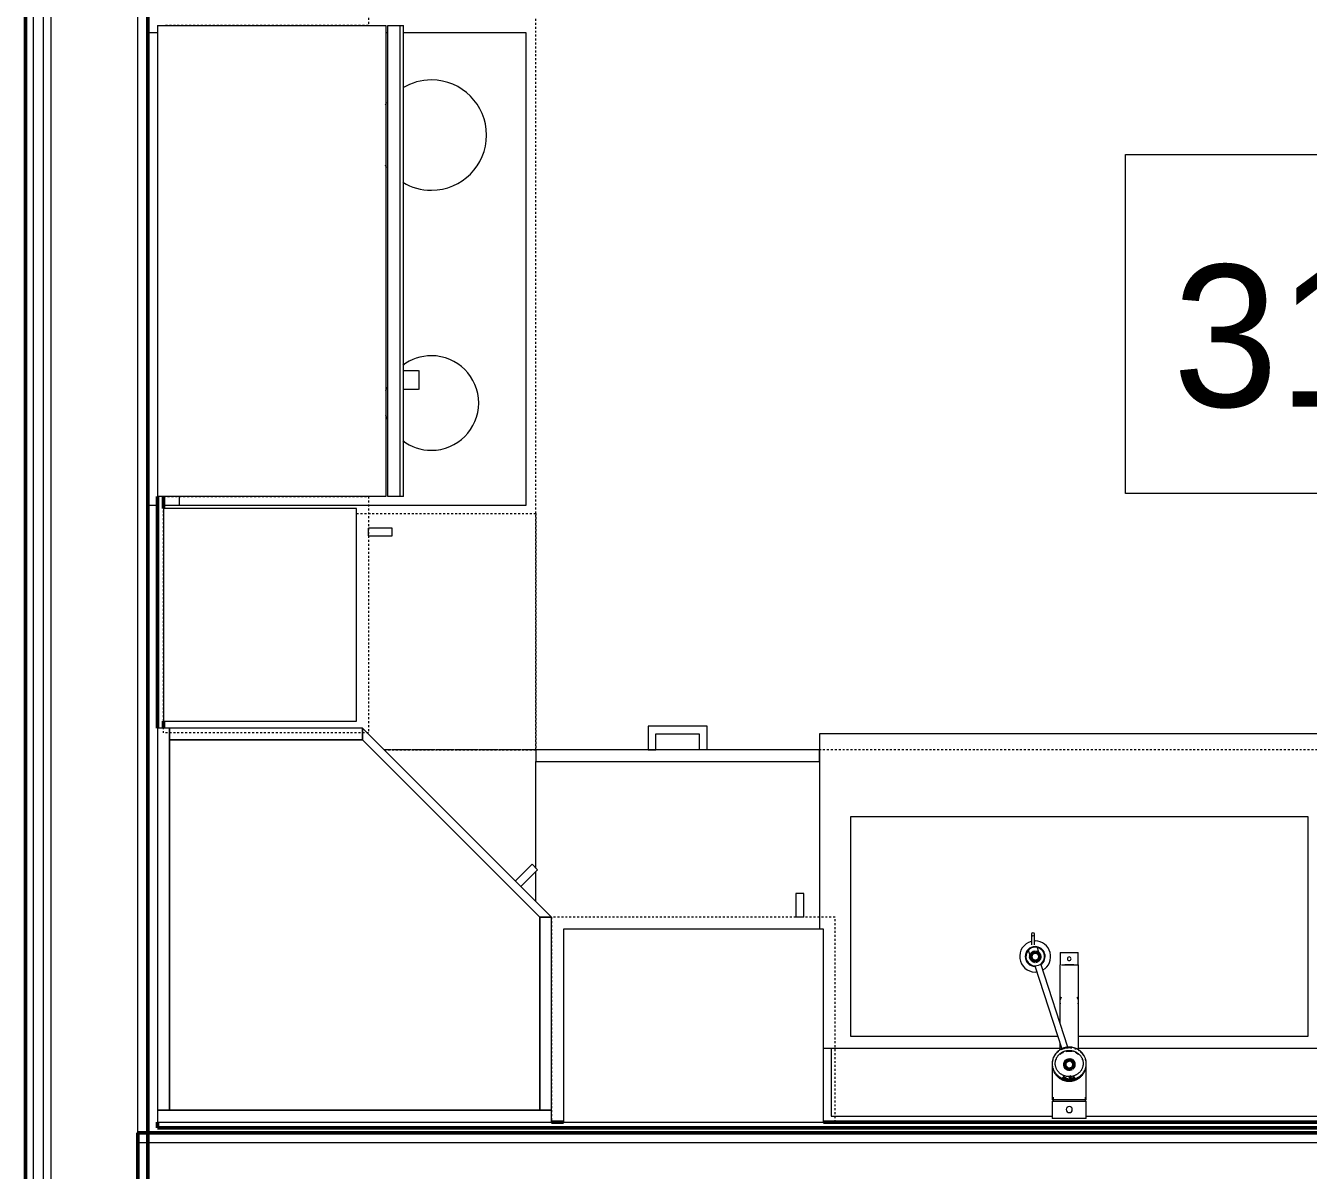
# Model space of a CAD drawing. Header units: inches. Extents: x -4217 to -1814, y 9706 to 12425.
# Drawn here: x -3410.3 to -3328.9, y 10649.2 to 10721.8 of the extents above; entities that cross this region are included whole.
import ezdxf

# ---------------------------------------------------------------- set-up
doc = ezdxf.new("R2010")
doc.units = ezdxf.units.IN
doc.header["$MEASUREMENT"] = 0
doc.linetypes.add('Dash', pattern=[0.25, 0.125, -0.125])
for name, color, linetype, lineweight in [('A-AREA-IDEN', 2, 'Continuous', 9), ('A-GENM-2', 250, 'Continuous', 9), ('A-GENM-3', 10, 'Continuous', 50), ('A-WALL', 113, 'Continuous', 13), ('A-WALL-3', 10, 'Continuous', 50), ('A-WALL-4', 50, 'Continuous', 13), ('I-WALL-3', 2, 'Continuous', 50), ('P-SANR-FIXT-2', 250, 'Continuous', 9), ('Q-CASE', 31, 'Continuous', 9), ('Q-CASE-3', 250, 'Continuous', 9), ('Q-CASE-4', 250, 'Dash', 9), ('Q-CASE-HDLN-1', 250, 'Dash', 9), ('Q-SPCQ-1', 250, 'Continuous', 9)]:
    doc.layers.add(name, color=color, linetype=linetype, lineweight=lineweight)
doc.styles.add('Century Gothic', font='ufonts.com_century-gothic.ttf', dxfattribs={"height": 9})

msp = doc.modelspace()

# ---------------------------------------------------------------- linework, layer by layer
at = {"layer": 'A-AREA-IDEN', "flags": 128}
msp.add_lwpolyline([(-3340.50391, 10713.61901), (-3264.9984, 10713.61901), (-3264.9984, 10692.12294), (-3340.50391, 10692.12294)], close=True, dxfattribs=at)
at = {"layer": 'A-GENM-2'}
for p, q in [((-3346.47169, 10664.14623), (-3346.47169, 10663.48109)), ((-3346.27484, 10663.48109), (-3346.27484, 10664.14623)), ((-3346.53364, 10662.71686), (-3346.66593, 10663.13601)), ((-3346.48173, 10662.73324), (-3346.53364, 10662.71686)), ((-3346.11688, 10663.31311), (-3345.9835, 10662.89048)), ((-3344.6446, 10662.98912), (-3344.6446, 10662.20172)), ((-3344.6446, 10662.98912), (-3343.50287, 10662.98912)), ((-3343.50287, 10662.20172), (-3343.50287, 10662.98912)), ((-3346.24897, 10662.14562), (-3344.53578, 10656.87297)), ((-3344.15481, 10656.97451), (-3345.87521, 10662.26937)), ((-3344.66429, 10662.20172), (-3344.66429, 10658.53428)), ((-3344.66429, 10662.20172), (-3344.64417, 10662.20172)), ((-3344.57055, 10662.20172), (-3344.49132, 10662.20172)), ((-3344.47869, 10662.20172), (-3344.36901, 10662.20172)), ((-3344.35971, 10662.20172), (-3344.22658, 10662.20172)), ((-3344.22682, 10662.20172), (-3344.35917, 10662.20172)), ((-3344.2216, 10662.20172), (-3343.92587, 10662.20172)), ((-3343.92599, 10662.20172), (-3344.22149, 10662.20172)), ((-3343.92089, 10662.20172), (-3343.78776, 10662.20172)), ((-3343.7883, 10662.20172), (-3343.92065, 10662.20172)), ((-3343.77846, 10662.20172), (-3343.66878, 10662.20172)), ((-3343.65615, 10662.20172), (-3343.57692, 10662.20172)), ((-3343.5623, 10662.20172), (-3343.48319, 10662.20172)), ((-3343.48319, 10656.80237), (-3343.48319, 10662.20172)), ((-3344.66429, 10660.79444), (-3344.66429, 10659.8773)), ((-3343.48319, 10659.8773), (-3343.48319, 10660.79444)), ((-3344.66429, 10657.26848), (-3344.66429, 10656.80237)), ((-3343.45492, 10656.74694), (-3343.49086, 10656.76973)), ((-3345.15641, 10655.9025), (-3345.15641, 10653.63872)), ((-3342.99106, 10653.63872), (-3342.99106, 10655.9025)), ((-3344.07374, 10655.0703), (-3344.10937, 10655.07097)), ((-3345.09736, 10653.80106), (-3345.09736, 10653.56057)), ((-3343.05011, 10653.56057), (-3343.05011, 10653.80106)), ((-3342.99106, 10653.63872), (-3345.15641, 10653.63872)), ((-3345.15641, 10653.56057), (-3345.15641, 10652.45762)), ((-3345.15641, 10653.56057), (-3342.99106, 10653.56057)), ((-3342.99106, 10652.45762), (-3342.99106, 10653.56057)), ((-3342.99106, 10652.45762), (-3345.15641, 10652.45762))]:
    msp.add_line(p, q, dxfattribs=at)
at = {"layer": 'A-GENM-2', "flags": 128}
for points in [[(-3344.07374, 10656.97294), (-3344.11682, 10656.97212), (-3344.15983, 10656.96968), (-3344.20271, 10656.96561), (-3344.24539, 10656.95993), (-3344.2878, 10656.95263), (-3344.32988, 10656.94373), (-3344.37156, 10656.93325), (-3344.41278, 10656.92119), (-3344.45346, 10656.90759), (-3344.49356, 10656.89244), (-3344.53299, 10656.87579), (-3344.57171, 10656.85765), (-3344.60965, 10656.83806), (-3344.64675, 10656.81703), (-3344.68295, 10656.79461), (-3344.71819, 10656.77082), (-3344.75241, 10656.74571), (-3344.78557, 10656.7193), (-3344.8176, 10656.69165), (-3344.84845, 10656.66278), (-3344.87808, 10656.63276), (-3344.90644, 10656.60162), (-3344.93347, 10656.56941), (-3344.95913, 10656.53619), (-3344.98338, 10656.502), (-3345.00618, 10656.4669), (-3345.02749, 10656.43095), (-3345.04727, 10656.39419), (-3345.0655, 10656.3567), (-3345.08213, 10656.31854), (-3345.09714, 10656.27975), (-3345.1105, 10656.24041), (-3345.1222, 10656.20058), (-3345.1322, 10656.16033), (-3345.14049, 10656.11972), (-3345.14707, 10656.07882), (-3345.15191, 10656.0377), (-3345.155, 10655.99642), (-3345.15635, 10655.95506), (-3345.15641, 10655.94389)], [(-3344.07374, 10656.98518), (-3344.11703, 10656.98431), (-3344.16026, 10656.98172), (-3344.20335, 10656.97739), (-3344.24623, 10656.97135), (-3344.28883, 10656.9636), (-3344.33109, 10656.95415), (-3344.37294, 10656.94302), (-3344.41431, 10656.93022), (-3344.45514, 10656.91578), (-3344.49535, 10656.89971), (-3344.53489, 10656.88206), (-3344.57369, 10656.86283), (-3344.6117, 10656.84207), (-3344.64884, 10656.81981), (-3344.68506, 10656.79608), (-3344.72031, 10656.77091)], [(-3344.07374, 10656.98518), (-3344.11703, 10656.98431), (-3344.16026, 10656.98172), (-3344.20335, 10656.97739), (-3344.24623, 10656.97135), (-3344.28883, 10656.9636), (-3344.33109, 10656.95415), (-3344.37294, 10656.94302), (-3344.41431, 10656.93022), (-3344.45514, 10656.91578), (-3344.49535, 10656.89971), (-3344.53489, 10656.88206), (-3344.57369, 10656.86283), (-3344.6117, 10656.84207), (-3344.64884, 10656.81981), (-3344.68506, 10656.79608)], [(-3344.07374, 10656.98518), (-3344.11703, 10656.98431), (-3344.16026, 10656.98172), (-3344.20335, 10656.97739), (-3344.24623, 10656.97135), (-3344.28883, 10656.9636), (-3344.33109, 10656.95415), (-3344.37294, 10656.94302), (-3344.41431, 10656.93022), (-3344.45514, 10656.91578), (-3344.49535, 10656.89971), (-3344.53489, 10656.88206), (-3344.57369, 10656.86283), (-3344.6117, 10656.84207), (-3344.64884, 10656.81981), (-3344.68506, 10656.79608)], [(-3344.07374, 10656.98518), (-3344.11703, 10656.98431), (-3344.16026, 10656.98172), (-3344.20335, 10656.97739), (-3344.24623, 10656.97135), (-3344.28883, 10656.9636), (-3344.33109, 10656.95415), (-3344.37294, 10656.94302), (-3344.41431, 10656.93022), (-3344.45514, 10656.91578), (-3344.49535, 10656.89971), (-3344.53489, 10656.88206), (-3344.57369, 10656.86283), (-3344.6117, 10656.84207), (-3344.64884, 10656.81981), (-3344.68506, 10656.79608)], [(-3344.07374, 10656.98518), (-3344.11703, 10656.98431), (-3344.16026, 10656.98172), (-3344.20335, 10656.97739), (-3344.24623, 10656.97135), (-3344.28883, 10656.9636), (-3344.33109, 10656.95415), (-3344.37294, 10656.94302), (-3344.41431, 10656.93022), (-3344.45514, 10656.91578), (-3344.49535, 10656.89971), (-3344.53489, 10656.88206), (-3344.57369, 10656.86283), (-3344.6117, 10656.84207), (-3344.64884, 10656.81981), (-3344.68506, 10656.79608)], [(-3344.07374, 10656.98518), (-3344.11703, 10656.98431), (-3344.16026, 10656.98172), (-3344.20335, 10656.97739), (-3344.24623, 10656.97135), (-3344.28883, 10656.9636), (-3344.33109, 10656.95415), (-3344.37294, 10656.94302), (-3344.41431, 10656.93022), (-3344.45514, 10656.91578), (-3344.49535, 10656.89971), (-3344.53489, 10656.88206), (-3344.57369, 10656.86283), (-3344.6117, 10656.84207), (-3344.64884, 10656.81981), (-3344.68506, 10656.79608)], [(-3343.08926, 10656.35306), (-3343.10807, 10656.39206), (-3343.12842, 10656.43029), (-3343.15028, 10656.46767), (-3343.17362, 10656.50415), (-3343.1984, 10656.53966), (-3343.22458, 10656.57415), (-3343.25211, 10656.60757), (-3343.28097, 10656.63987), (-3343.31109, 10656.67098), (-3343.34243, 10656.70086), (-3343.37494, 10656.72947), (-3343.40857, 10656.75675), (-3343.44326, 10656.78267), (-3343.47896, 10656.80718), (-3343.51562, 10656.83024), (-3343.55316, 10656.85181), (-3343.59154, 10656.87187), (-3343.63069, 10656.89038), (-3343.67055, 10656.90731), (-3343.71105, 10656.92263), (-3343.75214, 10656.93631), (-3343.79374, 10656.94835), (-3343.83578, 10656.95871), (-3343.87821, 10656.96738), (-3343.92095, 10656.97435), (-3343.96393, 10656.9796), (-3344.00709, 10656.98313), (-3344.05036, 10656.98493), (-3344.07374, 10656.98518)], [(-3343.44326, 10656.78267), (-3343.47896, 10656.80718), (-3343.51562, 10656.83024), (-3343.55316, 10656.85181), (-3343.59154, 10656.87187), (-3343.63069, 10656.89038), (-3343.67055, 10656.90731), (-3343.71105, 10656.92263), (-3343.75214, 10656.93631), (-3343.79374, 10656.94835), (-3343.83578, 10656.95871), (-3343.87821, 10656.96738), (-3343.92095, 10656.97435), (-3343.96393, 10656.9796), (-3344.00709, 10656.98313), (-3344.05036, 10656.98493), (-3344.07374, 10656.98518)], [(-3343.44326, 10656.78267), (-3343.47896, 10656.80718), (-3343.51562, 10656.83024), (-3343.55316, 10656.85181), (-3343.59154, 10656.87187), (-3343.63069, 10656.89038), (-3343.67055, 10656.90731), (-3343.71105, 10656.92263), (-3343.75214, 10656.93631), (-3343.79374, 10656.94835), (-3343.83578, 10656.95871), (-3343.87821, 10656.96738), (-3343.92095, 10656.97435), (-3343.96393, 10656.9796), (-3344.00709, 10656.98313), (-3344.05036, 10656.98493), (-3344.07374, 10656.98518)], [(-3343.44326, 10656.78267), (-3343.47896, 10656.80718), (-3343.51562, 10656.83024), (-3343.55316, 10656.85181), (-3343.59154, 10656.87187), (-3343.63069, 10656.89038), (-3343.67055, 10656.90731), (-3343.71105, 10656.92263), (-3343.75214, 10656.93631), (-3343.79374, 10656.94835), (-3343.83578, 10656.95871), (-3343.87821, 10656.96738), (-3343.92095, 10656.97435), (-3343.96393, 10656.9796), (-3344.00709, 10656.98313), (-3344.05036, 10656.98493), (-3344.07374, 10656.98518)], [(-3343.44326, 10656.78267), (-3343.47896, 10656.80718), (-3343.51562, 10656.83024), (-3343.55316, 10656.85181), (-3343.59154, 10656.87187), (-3343.63069, 10656.89038), (-3343.67055, 10656.90731), (-3343.71105, 10656.92263), (-3343.75214, 10656.93631), (-3343.79374, 10656.94835), (-3343.83578, 10656.95871), (-3343.87821, 10656.96738), (-3343.92095, 10656.97435), (-3343.96393, 10656.9796), (-3344.00709, 10656.98313), (-3344.05036, 10656.98493), (-3344.07374, 10656.98518)], [(-3343.44326, 10656.78267), (-3343.47896, 10656.80718), (-3343.51562, 10656.83024), (-3343.55316, 10656.85181), (-3343.59154, 10656.87187), (-3343.63069, 10656.89038), (-3343.67055, 10656.90731), (-3343.71105, 10656.92263), (-3343.75214, 10656.93631), (-3343.79374, 10656.94835), (-3343.83578, 10656.95871), (-3343.87821, 10656.96738), (-3343.92095, 10656.97435), (-3343.96393, 10656.9796), (-3344.00709, 10656.98313), (-3344.05036, 10656.98493), (-3344.07374, 10656.98518)], [(-3342.99106, 10655.94389), (-3342.99193, 10655.98526), (-3342.99456, 10656.02657), (-3342.99893, 10656.06774), (-3343.00503, 10656.10871), (-3343.01287, 10656.14941), (-3343.02241, 10656.18976), (-3343.03365, 10656.22971), (-3343.04656, 10656.26918), (-3343.06113, 10656.30813), (-3343.07733, 10656.34647), (-3343.09513, 10656.38415), (-3343.11449, 10656.4211), (-3343.13539, 10656.45728), (-3343.15779, 10656.49261), (-3343.18166, 10656.52705), (-3343.20694, 10656.56054), (-3343.23361, 10656.59303), (-3343.26161, 10656.62446), (-3343.2909, 10656.65479), (-3343.32143, 10656.68397), (-3343.35315, 10656.71196), (-3343.38601, 10656.7387), (-3343.41995, 10656.76417), (-3343.45492, 10656.78832), (-3343.49086, 10656.81112), (-3343.52772, 10656.83252), (-3343.56544, 10656.85251), (-3343.60396, 10656.87104), (-3343.6432, 10656.8881), (-3343.68313, 10656.90365), (-3343.72366, 10656.91767), (-3343.76474, 10656.93015), (-3343.8063, 10656.94106), (-3343.84828, 10656.95038), (-3343.8906, 10656.95811), (-3343.93322, 10656.96424), (-3343.97605, 10656.96874), (-3344.01904, 10656.97163), (-3344.06211, 10656.97288), (-3344.07374, 10656.97294)], [(-3345.1105, 10656.19903), (-3345.1222, 10656.1592), (-3345.1322, 10656.11895), (-3345.14049, 10656.07834), (-3345.14707, 10656.03744), (-3345.15191, 10655.99632), (-3345.155, 10655.95504), (-3345.15635, 10655.91367), (-3345.15641, 10655.9025)], [(-3345.11096, 10656.21292), (-3345.12254, 10656.1712), (-3345.13245, 10656.12904), (-3345.14066, 10656.08652), (-3345.14717, 10656.04371), (-3345.15195, 10656.00067), (-3345.15502, 10655.95748), (-3345.15635, 10655.91419), (-3345.15595, 10655.87089), (-3345.15382, 10655.82764), (-3345.14996, 10655.78451), (-3345.14439, 10655.74156), (-3345.13709, 10655.69888), (-3345.1281, 10655.65652), (-3345.11742, 10655.61455)], [(-3345.11096, 10656.21292), (-3345.12254, 10656.1712), (-3345.13245, 10656.12904), (-3345.14066, 10656.08652), (-3345.14717, 10656.04371), (-3345.15195, 10656.00067), (-3345.15502, 10655.95748), (-3345.15635, 10655.91419), (-3345.15595, 10655.87089), (-3345.15382, 10655.82764), (-3345.14996, 10655.78451), (-3345.14439, 10655.74156), (-3345.13709, 10655.69888), (-3345.1281, 10655.65652), (-3345.11742, 10655.61455)], [(-3345.11096, 10656.21292), (-3345.12254, 10656.1712), (-3345.13245, 10656.12904), (-3345.14066, 10656.08652), (-3345.14717, 10656.04371), (-3345.15195, 10656.00067), (-3345.15502, 10655.95748), (-3345.15635, 10655.91419), (-3345.15595, 10655.87089), (-3345.15382, 10655.82764), (-3345.14996, 10655.78451), (-3345.14439, 10655.74156), (-3345.13709, 10655.69888), (-3345.1281, 10655.65652), (-3345.11742, 10655.61455)], [(-3345.11096, 10656.21292), (-3345.12254, 10656.1712), (-3345.13245, 10656.12904), (-3345.14066, 10656.08652), (-3345.14717, 10656.04371), (-3345.15195, 10656.00067), (-3345.15502, 10655.95748), (-3345.15635, 10655.91419), (-3345.15595, 10655.87089), (-3345.15382, 10655.82764), (-3345.14996, 10655.78451), (-3345.14439, 10655.74156), (-3345.13709, 10655.69888), (-3345.1281, 10655.65652), (-3345.11742, 10655.61455)], [(-3345.11096, 10656.21292), (-3345.12254, 10656.1712), (-3345.13245, 10656.12904), (-3345.14066, 10656.08652), (-3345.14717, 10656.04371), (-3345.15195, 10656.00067), (-3345.15502, 10655.95748), (-3345.15635, 10655.91419), (-3345.15595, 10655.87089), (-3345.15382, 10655.82764), (-3345.14996, 10655.78451), (-3345.14439, 10655.74156), (-3345.13709, 10655.69888), (-3345.1281, 10655.65652), (-3345.11742, 10655.61455)], [(-3345.11096, 10656.21292), (-3345.12254, 10656.1712), (-3345.13245, 10656.12904), (-3345.14066, 10656.08652), (-3345.14717, 10656.04371), (-3345.15195, 10656.00067), (-3345.15502, 10655.95748), (-3345.15635, 10655.91419), (-3345.15595, 10655.87089), (-3345.15382, 10655.82764), (-3345.14996, 10655.78451), (-3345.14439, 10655.74156), (-3345.13709, 10655.69888), (-3345.1281, 10655.65652), (-3345.11742, 10655.61455)], [(-3344.75452, 10656.74436), (-3344.78764, 10656.71647), (-3344.81962, 10656.68727), (-3344.8504, 10656.65681), (-3344.87994, 10656.62515), (-3344.9082, 10656.59233), (-3344.93512, 10656.55841), (-3344.96066, 10656.52344), (-3344.98478, 10656.48748), (-3345.00744, 10656.45058), (-3345.02861, 10656.4128), (-3345.04825, 10656.37421)], [(-3344.75452, 10656.74436), (-3344.78764, 10656.71647), (-3344.81962, 10656.68727), (-3344.8504, 10656.65681), (-3344.87994, 10656.62515), (-3344.9082, 10656.59233), (-3344.93512, 10656.55841), (-3344.96066, 10656.52344), (-3344.98478, 10656.48748), (-3345.00744, 10656.45058), (-3345.02861, 10656.4128), (-3345.04825, 10656.37421)], [(-3344.75452, 10656.74436), (-3344.78764, 10656.71647), (-3344.81962, 10656.68727), (-3344.8504, 10656.65681), (-3344.87994, 10656.62515), (-3344.9082, 10656.59233), (-3344.93512, 10656.55841), (-3344.96066, 10656.52344), (-3344.98478, 10656.48748), (-3345.00744, 10656.45058), (-3345.02861, 10656.4128), (-3345.04825, 10656.37421)], [(-3344.75452, 10656.74436), (-3344.78764, 10656.71647), (-3344.81962, 10656.68727), (-3344.8504, 10656.65681), (-3344.87994, 10656.62515), (-3344.9082, 10656.59233), (-3344.93512, 10656.55841), (-3344.96066, 10656.52344), (-3344.98478, 10656.48748), (-3345.00744, 10656.45058), (-3345.02861, 10656.4128), (-3345.04825, 10656.37421)], [(-3344.75452, 10656.74436), (-3344.78764, 10656.71647), (-3344.81962, 10656.68727), (-3344.8504, 10656.65681), (-3344.87994, 10656.62515), (-3344.9082, 10656.59233), (-3344.93512, 10656.55841), (-3344.96066, 10656.52344), (-3344.98478, 10656.48748), (-3345.00744, 10656.45058), (-3345.02861, 10656.4128), (-3345.04825, 10656.37421)], [(-3344.75452, 10656.74436), (-3344.78764, 10656.71647), (-3344.81962, 10656.68727), (-3344.8504, 10656.65681), (-3344.87994, 10656.62515), (-3344.9082, 10656.59233), (-3344.93512, 10656.55841), (-3344.96066, 10656.52344), (-3344.98478, 10656.48748), (-3345.00744, 10656.45058), (-3345.02861, 10656.4128), (-3345.04825, 10656.37421)], [(-3344.95956, 10655.94389), (-3344.95886, 10655.97694), (-3344.95677, 10656.00994), (-3344.95328, 10656.04284), (-3344.94839, 10656.07559), (-3344.94213, 10656.10814), (-3344.93449, 10656.14044), (-3344.92549, 10656.17243), (-3344.91514, 10656.20407), (-3344.90345, 10656.23532), (-3344.89044, 10656.26611), (-3344.87613, 10656.29641), (-3344.86054, 10656.32616), (-3344.8437, 10656.35531), (-3344.82562, 10656.38383), (-3344.80633, 10656.41166), (-3344.78587, 10656.43876), (-3344.76426, 10656.46509), (-3344.74154, 10656.49059), (-3344.71774, 10656.51524), (-3344.6929, 10656.53898), (-3344.66705, 10656.56179), (-3344.64024, 10656.58361), (-3344.61251, 10656.60442), (-3344.5839, 10656.62418), (-3344.55445, 10656.64285), (-3344.52422, 10656.6604), (-3344.49325, 10656.67681), (-3344.4616, 10656.69205), (-3344.42931, 10656.70608), (-3344.39643, 10656.71889), (-3344.36302, 10656.73044), (-3344.32914, 10656.74074), (-3344.29483, 10656.74974), (-3344.26016, 10656.75744), (-3344.22519, 10656.76383), (-3344.18996, 10656.76889), (-3344.15454, 10656.77262), (-3344.11899, 10656.775), (-3344.08336, 10656.77604), (-3344.07374, 10656.77609)], [(-3344.91514, 10656.16269), (-3344.90345, 10656.19394), (-3344.89044, 10656.22473)], [(-3344.75241, 10656.70432), (-3344.78557, 10656.67792), (-3344.8176, 10656.65026), (-3344.84845, 10656.6214)], [(-3344.66705, 10656.5204), (-3344.64024, 10656.54223), (-3344.61251, 10656.56304), (-3344.5839, 10656.58279), (-3344.55445, 10656.60147), (-3344.52422, 10656.61902), (-3344.49325, 10656.63543), (-3344.4616, 10656.65066), (-3344.42931, 10656.6647)], [(-3344.32988, 10656.90235), (-3344.37156, 10656.89187), (-3344.41278, 10656.87981), (-3344.45346, 10656.8662), (-3344.49356, 10656.85106), (-3344.53299, 10656.83441), (-3344.57171, 10656.81627)], [(-3344.07374, 10656.93156), (-3344.11682, 10656.93074), (-3344.15983, 10656.9283), (-3344.20271, 10656.92423), (-3344.24539, 10656.91854), (-3344.2878, 10656.91125)], [(-3344.26016, 10656.71606), (-3344.22519, 10656.72245), (-3344.18996, 10656.72751), (-3344.15454, 10656.73124), (-3344.11899, 10656.73362), (-3344.08336, 10656.73466), (-3344.07374, 10656.73471)], [(-3343.90568, 10656.9189), (-3343.93322, 10656.92285), (-3343.97605, 10656.92736), (-3344.01904, 10656.93024), (-3344.06211, 10656.9315), (-3344.07374, 10656.93156)], [(-3344.07374, 10656.77609), (-3344.0381, 10656.77541), (-3344.00252, 10656.77339), (-3343.96706, 10656.77003), (-3343.93177, 10656.76533), (-3343.89672, 10656.7593), (-3343.86197, 10656.75195), (-3343.82756, 10656.74329), (-3343.79355, 10656.73335), (-3343.76001, 10656.72213), (-3343.72699, 10656.70966), (-3343.69453, 10656.69595), (-3343.6627, 10656.68104), (-3343.63154, 10656.66495), (-3343.60111, 10656.6477), (-3343.57144, 10656.62932), (-3343.5426, 10656.60986), (-3343.51463, 10656.58933), (-3343.48757, 10656.56777), (-3343.46145, 10656.54523), (-3343.43634, 10656.52174), (-3343.41225, 10656.49733), (-3343.38923, 10656.47205), (-3343.36732, 10656.44594), (-3343.34655, 10656.41905), (-3343.32694, 10656.39141), (-3343.30854, 10656.36308), (-3343.29135, 10656.33409), (-3343.27542, 10656.30449), (-3343.26077, 10656.27434), (-3343.24741, 10656.24368), (-3343.23536, 10656.21255), (-3343.22464, 10656.18101), (-3343.21528, 10656.1491), (-3343.20727, 10656.11688), (-3343.20063, 10656.0844), (-3343.19538, 10656.0517), (-3343.19151, 10656.01883), (-3343.18904, 10655.98585), (-3343.18796, 10655.95281), (-3343.18791, 10655.94389)], [(-3344.07374, 10656.73471), (-3344.0381, 10656.73403), (-3344.00252, 10656.73201), (-3343.96706, 10656.72865), (-3343.93177, 10656.72395), (-3343.89672, 10656.71792)], [(-3343.6432, 10656.84672), (-3343.68313, 10656.86227), (-3343.72366, 10656.87629)], [(-3343.69453, 10656.65457), (-3343.6627, 10656.63966), (-3343.63154, 10656.62356), (-3343.60111, 10656.60632), (-3343.57144, 10656.58794), (-3343.5426, 10656.56847), (-3343.51463, 10656.54795), (-3343.48757, 10656.52639)], [(-3343.08926, 10656.35306), (-3343.10807, 10656.39206), (-3343.12842, 10656.43029), (-3343.15028, 10656.46767), (-3343.17362, 10656.50415), (-3343.1984, 10656.53966), (-3343.22458, 10656.57415), (-3343.25211, 10656.60757), (-3343.28097, 10656.63987), (-3343.31109, 10656.67098), (-3343.34243, 10656.70086), (-3343.37494, 10656.72947), (-3343.40857, 10656.75675)], [(-3343.08926, 10656.35306), (-3343.10807, 10656.39206), (-3343.12842, 10656.43029), (-3343.15028, 10656.46767), (-3343.17362, 10656.50415), (-3343.1984, 10656.53966), (-3343.22458, 10656.57415), (-3343.25211, 10656.60757), (-3343.28097, 10656.63987), (-3343.31109, 10656.67098), (-3343.34243, 10656.70086), (-3343.37494, 10656.72947), (-3343.40857, 10656.75675)], [(-3343.08926, 10656.35306), (-3343.10807, 10656.39206), (-3343.12842, 10656.43029), (-3343.15028, 10656.46767), (-3343.17362, 10656.50415), (-3343.1984, 10656.53966), (-3343.22458, 10656.57415), (-3343.25211, 10656.60757), (-3343.28097, 10656.63987), (-3343.31109, 10656.67098), (-3343.34243, 10656.70086), (-3343.37494, 10656.72947), (-3343.40857, 10656.75675)], [(-3343.08926, 10656.35306), (-3343.10807, 10656.39206), (-3343.12842, 10656.43029), (-3343.15028, 10656.46767), (-3343.17362, 10656.50415), (-3343.1984, 10656.53966), (-3343.22458, 10656.57415), (-3343.25211, 10656.60757), (-3343.28097, 10656.63987), (-3343.31109, 10656.67098), (-3343.34243, 10656.70086), (-3343.37494, 10656.72947), (-3343.40857, 10656.75675)], [(-3343.08926, 10656.35306), (-3343.10807, 10656.39206), (-3343.12842, 10656.43029), (-3343.15028, 10656.46767), (-3343.17362, 10656.50415), (-3343.1984, 10656.53966), (-3343.22458, 10656.57415), (-3343.25211, 10656.60757), (-3343.28097, 10656.63987), (-3343.31109, 10656.67098), (-3343.34243, 10656.70086), (-3343.37494, 10656.72947), (-3343.40857, 10656.75675)], [(-3343.13539, 10656.4159), (-3343.15779, 10656.45123), (-3343.18166, 10656.48567), (-3343.20694, 10656.51916), (-3343.23361, 10656.55165), (-3343.26161, 10656.58308), (-3343.2909, 10656.61341), (-3343.32143, 10656.64259), (-3343.35315, 10656.67058)], [(-3343.26077, 10656.23296), (-3343.24741, 10656.20229), (-3343.23536, 10656.17117)], [(-3342.99106, 10655.9025), (-3342.99193, 10655.94388), (-3342.99456, 10655.98519), (-3342.99893, 10656.02636), (-3343.00503, 10656.06733), (-3343.01287, 10656.10802), (-3343.02241, 10656.14838), (-3343.03365, 10656.18833), (-3343.04656, 10656.2278)], [(-3343.02493, 10655.63381), (-3343.01503, 10655.67597), (-3343.00681, 10655.71848), (-3343.00031, 10655.7613), (-3342.99552, 10655.80433), (-3342.99246, 10655.84753), (-3342.99112, 10655.89081), (-3342.99152, 10655.93412), (-3342.99365, 10655.97737), (-3342.99751, 10656.0205), (-3343.00309, 10656.06344), (-3343.01038, 10656.10613), (-3343.01937, 10656.14849), (-3343.03005, 10656.19046), (-3343.0424, 10656.23196)], [(-3343.02493, 10655.63381), (-3343.01503, 10655.67597), (-3343.00681, 10655.71848), (-3343.00031, 10655.7613), (-3342.99552, 10655.80433), (-3342.99246, 10655.84753), (-3342.99112, 10655.89081), (-3342.99152, 10655.93412), (-3342.99365, 10655.97737), (-3342.99751, 10656.0205), (-3343.00309, 10656.06344), (-3343.01038, 10656.10613), (-3343.01937, 10656.14849), (-3343.03005, 10656.19046), (-3343.0424, 10656.23196)], [(-3343.02493, 10655.63381), (-3343.01503, 10655.67597), (-3343.00681, 10655.71848), (-3343.00031, 10655.7613), (-3342.99552, 10655.80433), (-3342.99246, 10655.84753), (-3342.99112, 10655.89081), (-3342.99152, 10655.93412), (-3342.99365, 10655.97737), (-3342.99751, 10656.0205), (-3343.00309, 10656.06344), (-3343.01038, 10656.10613), (-3343.01937, 10656.14849), (-3343.03005, 10656.19046), (-3343.0424, 10656.23196)], [(-3343.02493, 10655.63381), (-3343.01503, 10655.67597), (-3343.00681, 10655.71848), (-3343.00031, 10655.7613), (-3342.99552, 10655.80433), (-3342.99246, 10655.84753), (-3342.99112, 10655.89081), (-3342.99152, 10655.93412), (-3342.99365, 10655.97737), (-3342.99751, 10656.0205), (-3343.00309, 10656.06344), (-3343.01038, 10656.10613), (-3343.01937, 10656.14849), (-3343.03005, 10656.19046), (-3343.0424, 10656.23196)], [(-3343.02493, 10655.63381), (-3343.01503, 10655.67597), (-3343.00681, 10655.71848), (-3343.00031, 10655.7613), (-3342.99552, 10655.80433), (-3342.99246, 10655.84753), (-3342.99112, 10655.89081), (-3342.99152, 10655.93412), (-3342.99365, 10655.97737), (-3342.99751, 10656.0205), (-3343.00309, 10656.06344), (-3343.01038, 10656.10613), (-3343.01937, 10656.14849), (-3343.03005, 10656.19046), (-3343.0424, 10656.23196)], [(-3343.02493, 10655.63381), (-3343.01503, 10655.67597), (-3343.00681, 10655.71848), (-3343.00031, 10655.7613), (-3342.99552, 10655.80433), (-3342.99246, 10655.84753), (-3342.99112, 10655.89081), (-3342.99152, 10655.93412), (-3342.99365, 10655.97737), (-3342.99751, 10656.0205), (-3343.00309, 10656.06344), (-3343.01038, 10656.10613), (-3343.01937, 10656.14849), (-3343.03005, 10656.19046), (-3343.0424, 10656.23196)], [(-3345.15641, 10655.94389), (-3345.15554, 10655.90251), (-3345.15291, 10655.8612), (-3345.14855, 10655.82003), (-3345.14244, 10655.77906), (-3345.13461, 10655.73837), (-3345.12506, 10655.69801), (-3345.11382, 10655.65806), (-3345.10091, 10655.61859), (-3345.08634, 10655.57965), (-3345.07014, 10655.5413), (-3345.05235, 10655.50362), (-3345.03298, 10655.46667), (-3345.01208, 10655.43049), (-3344.98968, 10655.39516), (-3344.96582, 10655.36072), (-3344.94053, 10655.32723), (-3344.91386, 10655.29474), (-3344.88586, 10655.26331), (-3344.85657, 10655.23298), (-3344.82604, 10655.2038), (-3344.79432, 10655.17581), (-3344.76147, 10655.14907), (-3344.72753, 10655.1236), (-3344.69255, 10655.09945), (-3344.65661, 10655.07665), (-3344.61975, 10655.05525), (-3344.58203, 10655.03526), (-3344.54352, 10655.01673), (-3344.50427, 10654.99967), (-3344.46435, 10654.98412), (-3344.42381, 10654.9701), (-3344.38274, 10654.95762), (-3344.34118, 10654.94671), (-3344.2992, 10654.93739), (-3344.25687, 10654.92966), (-3344.21426, 10654.92353), (-3344.17142, 10654.91903), (-3344.12844, 10654.91615), (-3344.08537, 10654.91489), (-3344.07374, 10654.91483)], [(-3345.15641, 10655.9025), (-3345.15554, 10655.86113), (-3345.15291, 10655.81982), (-3345.14855, 10655.77864), (-3345.14244, 10655.73768), (-3345.13461, 10655.69698), (-3345.12506, 10655.65663), (-3345.11382, 10655.61668), (-3345.10091, 10655.5772), (-3345.08634, 10655.53826), (-3345.07014, 10655.49992), (-3345.05235, 10655.46224), (-3345.03298, 10655.42528), (-3345.01208, 10655.38911), (-3344.98968, 10655.35377), (-3344.96582, 10655.31933), (-3344.94053, 10655.28584), (-3344.91386, 10655.25336), (-3344.88586, 10655.22192), (-3344.85657, 10655.1916), (-3344.82604, 10655.16242), (-3344.79432, 10655.13443), (-3344.76147, 10655.10768), (-3344.72753, 10655.08222), (-3344.69255, 10655.05807), (-3344.65661, 10655.03527), (-3344.61975, 10655.01387), (-3344.58203, 10654.99388), (-3344.54352, 10654.97535), (-3344.50427, 10654.95829), (-3344.46435, 10654.94274), (-3344.42381, 10654.92872), (-3344.38274, 10654.91624), (-3344.34118, 10654.90533), (-3344.2992, 10654.896), (-3344.25687, 10654.88827), (-3344.21426, 10654.88215), (-3344.17142, 10654.87765), (-3344.12844, 10654.87476), (-3344.08537, 10654.87351), (-3344.07374, 10654.87345)], [(-3345.10507, 10655.57304), (-3345.09107, 10655.53207), (-3345.07544, 10655.49168), (-3345.05821, 10655.45195), (-3345.03941, 10655.41294), (-3345.01906, 10655.37472), (-3344.9972, 10655.33734), (-3344.97386, 10655.30086), (-3344.94908, 10655.26535), (-3344.9229, 10655.23085), (-3344.89536, 10655.19743), (-3344.86651, 10655.16514), (-3344.83639, 10655.13403), (-3344.80505, 10655.10414), (-3344.77253, 10655.07554), (-3344.73891, 10655.04825), (-3344.70421, 10655.02234), (-3344.66851, 10654.99783), (-3344.63186, 10654.97477), (-3344.59431, 10654.95319), (-3344.55593, 10654.93313), (-3344.51678, 10654.91463), (-3344.47692, 10654.8977), (-3344.43642, 10654.88238), (-3344.39534, 10654.86869), (-3344.35374, 10654.85666), (-3344.31169, 10654.8463), (-3344.26926, 10654.83763), (-3344.22652, 10654.83066), (-3344.18354, 10654.82541), (-3344.14038, 10654.82188), (-3344.09711, 10654.82008), (-3344.07374, 10654.81983)], [(-3345.07544, 10655.49168), (-3345.05821, 10655.45195), (-3345.03941, 10655.41294), (-3345.01906, 10655.37472), (-3344.9972, 10655.33734), (-3344.97386, 10655.30086), (-3344.94908, 10655.26535), (-3344.9229, 10655.23085), (-3344.89536, 10655.19743), (-3344.86651, 10655.16514), (-3344.83639, 10655.13403), (-3344.80505, 10655.10414), (-3344.77253, 10655.07554), (-3344.73891, 10655.04825)], [(-3345.07544, 10655.49168), (-3345.05821, 10655.45195), (-3345.03941, 10655.41294), (-3345.01906, 10655.37472), (-3344.9972, 10655.33734), (-3344.97386, 10655.30086), (-3344.94908, 10655.26535), (-3344.9229, 10655.23085), (-3344.89536, 10655.19743), (-3344.86651, 10655.16514), (-3344.83639, 10655.13403), (-3344.80505, 10655.10414), (-3344.77253, 10655.07554), (-3344.73891, 10655.04825)], [(-3345.07544, 10655.49168), (-3345.05821, 10655.45195), (-3345.03941, 10655.41294), (-3345.01906, 10655.37472), (-3344.9972, 10655.33734), (-3344.97386, 10655.30086), (-3344.94908, 10655.26535), (-3344.9229, 10655.23085), (-3344.89536, 10655.19743), (-3344.86651, 10655.16514), (-3344.83639, 10655.13403), (-3344.80505, 10655.10414), (-3344.77253, 10655.07554), (-3344.73891, 10655.04825)], [(-3345.07544, 10655.49168), (-3345.05821, 10655.45195), (-3345.03941, 10655.41294), (-3345.01906, 10655.37472), (-3344.9972, 10655.33734), (-3344.97386, 10655.30086), (-3344.94908, 10655.26535), (-3344.9229, 10655.23085), (-3344.89536, 10655.19743), (-3344.86651, 10655.16514), (-3344.83639, 10655.13403), (-3344.80505, 10655.10414), (-3344.77253, 10655.07554), (-3344.73891, 10655.04825)], [(-3345.07544, 10655.49168), (-3345.05821, 10655.45195), (-3345.03941, 10655.41294), (-3345.01906, 10655.37472), (-3344.9972, 10655.33734), (-3344.97386, 10655.30086), (-3344.94908, 10655.26535), (-3344.9229, 10655.23085), (-3344.89536, 10655.19743), (-3344.86651, 10655.16514), (-3344.83639, 10655.13403), (-3344.80505, 10655.10414), (-3344.77253, 10655.07554), (-3344.73891, 10655.04825)], [(-3344.07374, 10655.11168), (-3344.10937, 10655.11236), (-3344.14495, 10655.11438), (-3344.18041, 10655.11774), (-3344.2157, 10655.12244), (-3344.25075, 10655.12847), (-3344.28551, 10655.13582), (-3344.31992, 10655.14448), (-3344.35392, 10655.15442), (-3344.38746, 10655.16564), (-3344.42049, 10655.17811), (-3344.45294, 10655.19182), (-3344.48478, 10655.20673), (-3344.51593, 10655.22282), (-3344.54637, 10655.24007), (-3344.57603, 10655.25845), (-3344.60487, 10655.27791), (-3344.63284, 10655.29844), (-3344.65991, 10655.32), (-3344.68602, 10655.34254), (-3344.71114, 10655.36603), (-3344.73522, 10655.39044), (-3344.75824, 10655.41572), (-3344.78015, 10655.44183), (-3344.80093, 10655.46872), (-3344.82053, 10655.49636), (-3344.83894, 10655.5247), (-3344.85612, 10655.55368), (-3344.87205, 10655.58328), (-3344.88671, 10655.61343), (-3344.90007, 10655.64409), (-3344.91211, 10655.67522), (-3344.92283, 10655.70676), (-3344.9322, 10655.73867), (-3344.9402, 10655.77089), (-3344.94684, 10655.80337), (-3344.9521, 10655.83607), (-3344.95596, 10655.86894), (-3344.95844, 10655.90192), (-3344.95951, 10655.93496), (-3344.95956, 10655.94389)], [(-3344.07374, 10654.91483), (-3344.03066, 10654.91565), (-3343.98764, 10654.91809), (-3343.94476, 10654.92216), (-3343.90208, 10654.92784), (-3343.85967, 10654.93514), (-3343.81759, 10654.94404), (-3343.77591, 10654.95452), (-3343.73469, 10654.96658), (-3343.69401, 10654.98019), (-3343.65392, 10654.99533), (-3343.61448, 10655.01198), (-3343.57576, 10655.03012), (-3343.53782, 10655.04971), (-3343.50073, 10655.07074), (-3343.46453, 10655.09316), (-3343.42929, 10655.11695), (-3343.39506, 10655.14207), (-3343.36191, 10655.16847), (-3343.32988, 10655.19612), (-3343.29902, 10655.22499), (-3343.26939, 10655.25501), (-3343.24104, 10655.28615), (-3343.21401, 10655.31836), (-3343.18834, 10655.35158), (-3343.16409, 10655.38577), (-3343.14129, 10655.42087), (-3343.11998, 10655.45682), (-3343.1002, 10655.49358), (-3343.08198, 10655.53107), (-3343.06535, 10655.56923), (-3343.05033, 10655.60802), (-3343.03697, 10655.64736), (-3343.02528, 10655.68719), (-3343.01527, 10655.72744), (-3343.00698, 10655.76805), (-3343.00041, 10655.80895), (-3342.99557, 10655.85007), (-3342.99247, 10655.89135), (-3342.99112, 10655.93271), (-3342.99106, 10655.94389)], [(-3343.18791, 10655.94389), (-3343.18861, 10655.91083), (-3343.19071, 10655.87783), (-3343.1942, 10655.84493), (-3343.19908, 10655.81218), (-3343.20534, 10655.77963), (-3343.21298, 10655.74733), (-3343.22198, 10655.71534), (-3343.23234, 10655.6837), (-3343.24402, 10655.65245), (-3343.25703, 10655.62166), (-3343.27134, 10655.59136), (-3343.28693, 10655.56161), (-3343.30378, 10655.53246), (-3343.32185, 10655.50394), (-3343.34114, 10655.47611), (-3343.3616, 10655.44901), (-3343.38321, 10655.42269), (-3343.40593, 10655.39718), (-3343.42973, 10655.37253), (-3343.45457, 10655.34879), (-3343.48042, 10655.32599), (-3343.50723, 10655.30416), (-3343.53497, 10655.28335), (-3343.56358, 10655.26359), (-3343.59302, 10655.24492), (-3343.62325, 10655.22737), (-3343.65422, 10655.21096), (-3343.68588, 10655.19572), (-3343.71817, 10655.18169), (-3343.75104, 10655.16888), (-3343.78445, 10655.15733), (-3343.81834, 10655.14703), (-3343.85264, 10655.13803), (-3343.88731, 10655.13033), (-3343.92229, 10655.12394), (-3343.95752, 10655.11888), (-3343.99293, 10655.11515), (-3344.02849, 10655.11277), (-3344.06412, 10655.11173), (-3344.07374, 10655.11168)], [(-3344.07374, 10654.87345), (-3344.03066, 10654.87426), (-3343.98764, 10654.87671), (-3343.94476, 10654.88078), (-3343.90208, 10654.88646), (-3343.85967, 10654.89376), (-3343.81759, 10654.90266), (-3343.77591, 10654.91314), (-3343.73469, 10654.92519), (-3343.69401, 10654.9388), (-3343.65392, 10654.95394), (-3343.61448, 10654.9706), (-3343.57576, 10654.98873), (-3343.53782, 10655.00833), (-3343.50073, 10655.02936), (-3343.46453, 10655.05178), (-3343.42929, 10655.07557), (-3343.39506, 10655.10068), (-3343.36191, 10655.12709), (-3343.32988, 10655.15474), (-3343.29902, 10655.1836), (-3343.26939, 10655.21363), (-3343.24104, 10655.24477), (-3343.21401, 10655.27697), (-3343.18834, 10655.3102), (-3343.16409, 10655.34439), (-3343.14129, 10655.37949), (-3343.11998, 10655.41544), (-3343.1002, 10655.45219), (-3343.08198, 10655.48968), (-3343.06535, 10655.52785), (-3343.05033, 10655.56664), (-3343.03697, 10655.60598), (-3343.02528, 10655.6458), (-3343.01527, 10655.68605), (-3343.00698, 10655.72666), (-3343.00041, 10655.76756), (-3342.99557, 10655.80869), (-3342.99247, 10655.84997), (-3342.99112, 10655.89133), (-3342.99106, 10655.9025)], [(-3344.07374, 10654.81983), (-3344.03044, 10654.82069), (-3343.98721, 10654.82329), (-3343.94413, 10654.82761), (-3343.90125, 10654.83365), (-3343.85864, 10654.84141), (-3343.81638, 10654.85086), (-3343.77453, 10654.86199), (-3343.73316, 10654.87479), (-3343.69234, 10654.88923), (-3343.65212, 10654.90529), (-3343.61258, 10654.92295), (-3343.57378, 10654.94217), (-3343.53578, 10654.96293), (-3343.49863, 10654.9852), (-3343.46241, 10655.00893), (-3343.42717, 10655.03409), (-3343.39296, 10655.06064), (-3343.35984, 10655.08854), (-3343.32786, 10655.11774), (-3343.29707, 10655.14819), (-3343.26753, 10655.17986), (-3343.23928, 10655.21267), (-3343.21236, 10655.2466), (-3343.18682, 10655.28157), (-3343.1627, 10655.31753), (-3343.14003, 10655.35443), (-3343.11886, 10655.39221), (-3343.09922, 10655.4308), (-3343.08113, 10655.47015), (-3343.06464, 10655.51019), (-3343.04976, 10655.55085), (-3343.03651, 10655.59208)], [(-3343.42717, 10655.03409), (-3343.39296, 10655.06064), (-3343.35984, 10655.08854), (-3343.32786, 10655.11774), (-3343.29707, 10655.14819), (-3343.26753, 10655.17986), (-3343.23928, 10655.21267), (-3343.21236, 10655.2466), (-3343.18682, 10655.28157), (-3343.1627, 10655.31753), (-3343.14003, 10655.35443), (-3343.11886, 10655.39221), (-3343.09922, 10655.4308), (-3343.08113, 10655.47015), (-3343.06464, 10655.51019)], [(-3343.42717, 10655.03409), (-3343.39296, 10655.06064), (-3343.35984, 10655.08854), (-3343.32786, 10655.11774), (-3343.29707, 10655.14819), (-3343.26753, 10655.17986), (-3343.23928, 10655.21267), (-3343.21236, 10655.2466), (-3343.18682, 10655.28157), (-3343.1627, 10655.31753), (-3343.14003, 10655.35443), (-3343.11886, 10655.39221), (-3343.09922, 10655.4308), (-3343.08113, 10655.47015), (-3343.06464, 10655.51019)], [(-3343.42717, 10655.03409), (-3343.39296, 10655.06064), (-3343.35984, 10655.08854), (-3343.32786, 10655.11774), (-3343.29707, 10655.14819), (-3343.26753, 10655.17986), (-3343.23928, 10655.21267), (-3343.21236, 10655.2466), (-3343.18682, 10655.28157), (-3343.1627, 10655.31753), (-3343.14003, 10655.35443), (-3343.11886, 10655.39221), (-3343.09922, 10655.4308), (-3343.08113, 10655.47015), (-3343.06464, 10655.51019)], [(-3343.42717, 10655.03409), (-3343.39296, 10655.06064), (-3343.35984, 10655.08854), (-3343.32786, 10655.11774), (-3343.29707, 10655.14819), (-3343.26753, 10655.17986), (-3343.23928, 10655.21267), (-3343.21236, 10655.2466), (-3343.18682, 10655.28157), (-3343.1627, 10655.31753), (-3343.14003, 10655.35443), (-3343.11886, 10655.39221), (-3343.09922, 10655.4308), (-3343.08113, 10655.47015), (-3343.06464, 10655.51019)], [(-3343.42717, 10655.03409), (-3343.39296, 10655.06064), (-3343.35984, 10655.08854), (-3343.32786, 10655.11774), (-3343.29707, 10655.14819), (-3343.26753, 10655.17986), (-3343.23928, 10655.21267), (-3343.21236, 10655.2466), (-3343.18682, 10655.28157), (-3343.1627, 10655.31753), (-3343.14003, 10655.35443), (-3343.11886, 10655.39221), (-3343.09922, 10655.4308), (-3343.08113, 10655.47015), (-3343.06464, 10655.51019)], [(-3344.70421, 10655.02234), (-3344.66851, 10654.99783), (-3344.63186, 10654.97477), (-3344.59431, 10654.95319), (-3344.55593, 10654.93313), (-3344.51678, 10654.91463), (-3344.47692, 10654.8977), (-3344.43642, 10654.88238), (-3344.39534, 10654.86869), (-3344.35374, 10654.85666), (-3344.31169, 10654.8463), (-3344.26926, 10654.83763), (-3344.22652, 10654.83066), (-3344.18354, 10654.82541), (-3344.14038, 10654.82188), (-3344.09711, 10654.82008), (-3344.07374, 10654.81983)], [(-3344.70421, 10655.02234), (-3344.66851, 10654.99783), (-3344.63186, 10654.97477), (-3344.59431, 10654.95319), (-3344.55593, 10654.93313), (-3344.51678, 10654.91463), (-3344.47692, 10654.8977), (-3344.43642, 10654.88238), (-3344.39534, 10654.86869), (-3344.35374, 10654.85666), (-3344.31169, 10654.8463), (-3344.26926, 10654.83763), (-3344.22652, 10654.83066), (-3344.18354, 10654.82541), (-3344.14038, 10654.82188), (-3344.09711, 10654.82008), (-3344.07374, 10654.81983)], [(-3344.70421, 10655.02234), (-3344.66851, 10654.99783), (-3344.63186, 10654.97477), (-3344.59431, 10654.95319), (-3344.55593, 10654.93313), (-3344.51678, 10654.91463), (-3344.47692, 10654.8977), (-3344.43642, 10654.88238), (-3344.39534, 10654.86869), (-3344.35374, 10654.85666), (-3344.31169, 10654.8463), (-3344.26926, 10654.83763), (-3344.22652, 10654.83066), (-3344.18354, 10654.82541), (-3344.14038, 10654.82188), (-3344.09711, 10654.82008), (-3344.07374, 10654.81983)], [(-3344.70421, 10655.02234), (-3344.66851, 10654.99783), (-3344.63186, 10654.97477), (-3344.59431, 10654.95319), (-3344.55593, 10654.93313), (-3344.51678, 10654.91463), (-3344.47692, 10654.8977), (-3344.43642, 10654.88238), (-3344.39534, 10654.86869), (-3344.35374, 10654.85666), (-3344.31169, 10654.8463), (-3344.26926, 10654.83763), (-3344.22652, 10654.83066), (-3344.18354, 10654.82541), (-3344.14038, 10654.82188), (-3344.09711, 10654.82008), (-3344.07374, 10654.81983)], [(-3344.70421, 10655.02234), (-3344.66851, 10654.99783), (-3344.63186, 10654.97477), (-3344.59431, 10654.95319), (-3344.55593, 10654.93313), (-3344.51678, 10654.91463), (-3344.47692, 10654.8977), (-3344.43642, 10654.88238), (-3344.39534, 10654.86869), (-3344.35374, 10654.85666), (-3344.31169, 10654.8463), (-3344.26926, 10654.83763), (-3344.22652, 10654.83066), (-3344.18354, 10654.82541), (-3344.14038, 10654.82188), (-3344.09711, 10654.82008), (-3344.07374, 10654.81983)], [(-3343.99293, 10655.07377), (-3344.02849, 10655.07139), (-3344.06412, 10655.07035), (-3344.07374, 10655.0703)], [(-3344.07374, 10654.81983), (-3344.03044, 10654.82069), (-3343.98721, 10654.82329), (-3343.94413, 10654.82761), (-3343.90125, 10654.83365), (-3343.85864, 10654.84141), (-3343.81638, 10654.85086), (-3343.77453, 10654.86199), (-3343.73316, 10654.87479), (-3343.69234, 10654.88923), (-3343.65212, 10654.90529), (-3343.61258, 10654.92295), (-3343.57378, 10654.94217), (-3343.53578, 10654.96293), (-3343.49863, 10654.9852), (-3343.46241, 10655.00893)], [(-3344.07374, 10654.81983), (-3344.03044, 10654.82069), (-3343.98721, 10654.82329), (-3343.94413, 10654.82761), (-3343.90125, 10654.83365), (-3343.85864, 10654.84141), (-3343.81638, 10654.85086), (-3343.77453, 10654.86199), (-3343.73316, 10654.87479), (-3343.69234, 10654.88923), (-3343.65212, 10654.90529), (-3343.61258, 10654.92295), (-3343.57378, 10654.94217), (-3343.53578, 10654.96293), (-3343.49863, 10654.9852), (-3343.46241, 10655.00893)], [(-3344.07374, 10654.81983), (-3344.03044, 10654.82069), (-3343.98721, 10654.82329), (-3343.94413, 10654.82761), (-3343.90125, 10654.83365), (-3343.85864, 10654.84141), (-3343.81638, 10654.85086), (-3343.77453, 10654.86199), (-3343.73316, 10654.87479), (-3343.69234, 10654.88923), (-3343.65212, 10654.90529), (-3343.61258, 10654.92295), (-3343.57378, 10654.94217), (-3343.53578, 10654.96293), (-3343.49863, 10654.9852), (-3343.46241, 10655.00893)], [(-3344.07374, 10654.81983), (-3344.03044, 10654.82069), (-3343.98721, 10654.82329), (-3343.94413, 10654.82761), (-3343.90125, 10654.83365), (-3343.85864, 10654.84141), (-3343.81638, 10654.85086), (-3343.77453, 10654.86199), (-3343.73316, 10654.87479), (-3343.69234, 10654.88923), (-3343.65212, 10654.90529), (-3343.61258, 10654.92295), (-3343.57378, 10654.94217), (-3343.53578, 10654.96293), (-3343.49863, 10654.9852), (-3343.46241, 10655.00893)], [(-3344.07374, 10654.81983), (-3344.03044, 10654.82069), (-3343.98721, 10654.82329), (-3343.94413, 10654.82761), (-3343.90125, 10654.83365), (-3343.85864, 10654.84141), (-3343.81638, 10654.85086), (-3343.77453, 10654.86199), (-3343.73316, 10654.87479), (-3343.69234, 10654.88923), (-3343.65212, 10654.90529), (-3343.61258, 10654.92295), (-3343.57378, 10654.94217), (-3343.53578, 10654.96293), (-3343.49863, 10654.9852), (-3343.46241, 10655.00893)]]:
    msp.add_lwpolyline(points, dxfattribs=at)
at = {"layer": 'A-GENM-2'}
for centre, radius, start, end in [((-3346.23321, 10662.73413), 0.98425, 105, 270), ((-3346.23321, 10662.73413), 0.98425, 90, 93.6245605), ((-3346.23321, 10662.73413), 0.98425, 300, 90), ((-3346.23321, 10662.73413), 0.62992, 90, 270), ((-3346.23321, 10662.73413), 0.59055, 137.1165352, 270), ((-3346.23321, 10662.73413), 0.59055, 90, 137.1165352), ((-3346.23321, 10662.73413), 0.62992, 305.7262222, 90), ((-3346.23321, 10662.73413), 0.59055, 78.6397061, 90), ((-3346.23321, 10662.73413), 0.59055, 270, 78.6397061), ((-3344.07374, 10662.59194), 0.11811, 90, 270), ((-3344.07374, 10662.59194), 0.11811, 270, 90), ((-3346.23321, 10662.73413), 0.98425, 270, 276.8708945), ((-3344.07374, 10655.9025), 1.08268, 90, 125.1857747), ((-3344.07374, 10655.9025), 1.08268, 55.3366853, 90), ((-3344.07374, 10655.9025), 1.08268, 165, 195), ((-3344.07374, 10655.9025), 1.08268, 127.5889399, 156.0609958), ((-3344.07374, 10655.9025), 1.08268, 24.556362, 52.4110601), ((-3344.07374, 10655.9025), 1.08268, 345, 15), ((-3344.07374, 10655.9025), 1.08268, 199.3547508, 229.8406932), ((-3344.07374, 10655.9025), 1.08268, 310.1593068, 340.8475783), ((-3344.07374, 10655.9025), 1.08268, 235.3366853, 270), ((-3344.07374, 10655.9025), 1.08268, 270, 305.1857747), ((-3344.07374, 10653.02407), 0.19685, 90, 270), ((-3344.07374, 10653.02407), 0.19685, 270, 90)]:
    msp.add_arc(centre, radius, start, end, dxfattribs=at)
for centre, major_axis, ratio, start_param, end_param in [((-3346.37327, 10664.14623), (0.09843, 0), 0.98480775, 1.57079633, 4.71238898), ((-3346.37327, 10664.14623), (0.09843, 0), 0.98480775, 4.71238898, 7.85398163), ((-3344.07374, 10659.8773), (0.59055, 0), 0.90630779, 2.61799388, 3.40339204), ((-3344.07374, 10659.8773), (0.59055, 0), 0.90630779, 6.02138592, 6.80678408)]:
    msp.add_ellipse(centre, major_axis=major_axis, ratio=ratio, start_param=start_param, end_param=end_param, dxfattribs=at)
at = {"layer": 'A-GENM-3'}
for centre, start, end in [((-3346.22602, 10662.72204), 90, 270), ((-3346.22602, 10662.72204), 270, 90), ((-3344.06618, 10655.87857), 305.031882, 125.031882), ((-3344.06618, 10655.87857), 125.031882, 305.031882)]:
    msp.add_arc(centre, 0.29528, start, end, dxfattribs=at)
for points in [[(-3344.50368, 10655.07877), (-3344.42525, 10655.02948), (-3344.30576, 10654.96358), (-3344.14521, 10654.88104)], [(-3344.14521, 10654.88104), (-3344.13331, 10654.88017), (-3344.10951, 10654.87892), (-3344.08566, 10654.87868), (-3344.07374, 10654.87881)], [(-3343.93361, 10655.10662), (-3343.97684, 10655.09423), (-3344.02354, 10655.08042), (-3344.07374, 10655.0652)], [(-3344.07374, 10654.87881), (-3344.06181, 10654.87868), (-3344.03797, 10654.87892), (-3344.01416, 10654.88017), (-3344.00226, 10654.88104)], [(-3344.00226, 10654.88104), (-3343.87186, 10654.94808), (-3343.76855, 10655.00414), (-3343.69232, 10655.04924)]]:
    msp.add_open_spline(points, degree=3, dxfattribs=at)
at = {"layer": 'A-WALL'}
for p, q in [((-3409.79874, 10450.9144), (-3409.79874, 10843.4144)), ((-3409.17374, 10451.5394), (-3409.17374, 10843.4144)), ((-3408.67374, 10452.0394), (-3408.67374, 10843.4144)), ((-3403.17374, 10457.5394), (-3403.17374, 10843.4144))]:
    msp.add_line(p, q, dxfattribs=at)
at = {"layer": 'A-WALL-3'}
for p, q in [((-3401.92374, 10691.91611), (-3401.92374, 10677.22861)), ((-3401.54874, 10691.16611), (-3401.54874, 10691.91611)), ((-3401.54874, 10677.22861), (-3401.54874, 10677.66611)), ((-3401.92374, 10652.22861), (-3401.92374, 10651.85361)), ((-3376.17374, 10652.22861), (-3376.92374, 10652.22861)), ((-3298.10174, 10652.22861), (-3359.67374, 10652.22861)), ((-3248.07374, 10651.54111), (-3403.17374, 10651.54111)), ((-3403.17374, 10651.54111), (-3403.17374, 10646.79111)), ((-3401.92374, 10651.85361), (-3283.82374, 10651.85361))]:
    msp.add_line(p, q, dxfattribs=at)
at = {"layer": 'A-WALL-4'}
msp.add_line((-3248.07374, 10650.91611), (-3403.17374, 10650.91611), dxfattribs=at)
at = {"layer": 'I-WALL-3'}
for p, q in [((-3410.29874, 10843.4144), (-3410.29874, 10450.4144)), ((-3402.54874, 10458.1644), (-3402.54874, 10843.4144))]:
    msp.add_line(p, q, dxfattribs=at)
at = {"layer": 'P-SANR-FIXT-2'}
for p, q in [((-3326.92374, 10676.86733), (-3359.92374, 10676.86733)), ((-3359.92374, 10676.86733), (-3359.92374, 10664.47861)), ((-3357.92374, 10657.66477), (-3357.92374, 10671.62058)), ((-3357.92374, 10671.62058), (-3328.92374, 10671.62058)), ((-3328.92374, 10671.62058), (-3328.92374, 10657.66477)), ((-3344.786, 10657.66477), (-3357.92374, 10657.66477)), ((-3328.92374, 10657.66477), (-3343.48881, 10657.66477)), ((-3359.67374, 10656.91152), (-3344.66429, 10656.91152)), ((-3343.48641, 10656.91152), (-3326.92374, 10656.91152))]:
    msp.add_line(p, q, dxfattribs=at)
at = {"layer": 'Q-CASE'}
for p, q in [((-3388.92374, 10677.22861), (-3388.92374, 10676.47861)), ((-3376.92374, 10665.22861), (-3388.92374, 10677.22861)), ((-3388.92374, 10676.47861), (-3377.67374, 10665.22861)), ((-3377.67374, 10665.22861), (-3376.92374, 10665.22861))]:
    msp.add_line(p, q, dxfattribs=at)
at = {"layer": 'Q-CASE-3'}
for p, q in [((-3401.92374, 10721.798), (-3387.43555, 10721.798)), ((-3401.92374, 10721.798), (-3401.92374, 10691.91611)), ((-3387.43555, 10721.798), (-3387.43555, 10691.91611)), ((-3387.31744, 10691.91611), (-3387.31744, 10721.798)), ((-3387.31744, 10721.798), (-3386.53004, 10721.798)), ((-3386.53004, 10721.798), (-3386.3244, 10721.798)), ((-3386.53004, 10691.91611), (-3386.53004, 10721.798)), ((-3386.3244, 10691.91611), (-3386.3244, 10721.798)), ((-3386.28896, 10699.90823), (-3385.37376, 10699.90823)), ((-3385.32459, 10698.71612), (-3385.32459, 10699.90823)), ((-3385.37376, 10698.71612), (-3386.28896, 10698.71612)), ((-3387.43555, 10691.91611), (-3401.92374, 10691.91611)), ((-3389.29874, 10691.16611), (-3401.54874, 10691.16611)), ((-3401.54874, 10691.16611), (-3401.54874, 10677.66611)), ((-3389.29874, 10677.66611), (-3389.29874, 10691.16611)), ((-3386.53004, 10691.91611), (-3387.31744, 10691.91611)), ((-3386.3244, 10691.91611), (-3386.53004, 10691.91611)), ((-3388.54874, 10689.42766), (-3388.54874, 10689.91611)), ((-3387.04948, 10689.91611), (-3388.54874, 10689.91611)), ((-3387.04948, 10689.42766), (-3387.04948, 10689.91611)), ((-3388.54874, 10689.42766), (-3387.04948, 10689.42766)), ((-3401.54874, 10677.66611), (-3389.29874, 10677.66611)), ((-3367.04874, 10677.35361), (-3370.79874, 10677.35361)), ((-3370.79874, 10677.35361), (-3370.79874, 10675.85361)), ((-3367.04874, 10675.85361), (-3367.04874, 10677.35361)), ((-3401.92374, 10677.22861), (-3401.92374, 10652.97861)), ((-3401.17374, 10677.22861), (-3401.92374, 10677.22861)), ((-3388.92374, 10677.22861), (-3401.17374, 10677.22861)), ((-3401.17374, 10677.22861), (-3401.17374, 10676.47861)), ((-3401.17374, 10652.97861), (-3401.17374, 10677.22861)), ((-3388.92374, 10676.47861), (-3401.17374, 10676.47861)), ((-3401.17374, 10676.47861), (-3401.17374, 10652.97861)), ((-3401.17374, 10676.47861), (-3388.92374, 10676.47861)), ((-3388.92374, 10676.47861), (-3388.92374, 10677.22861)), ((-3377.67374, 10665.22861), (-3388.92374, 10676.47861)), ((-3370.29936, 10676.85423), (-3367.54811, 10676.85423)), ((-3370.29936, 10675.85361), (-3370.29936, 10676.85423)), ((-3367.54811, 10676.85423), (-3367.54811, 10675.85361)), ((-3377.92374, 10675.85361), (-3377.92374, 10675.10361)), ((-3359.92374, 10675.85361), (-3377.92374, 10675.85361)), ((-3370.79874, 10675.85361), (-3370.29936, 10675.85361)), ((-3367.04874, 10675.85361), (-3367.54811, 10675.85361)), ((-3359.92374, 10675.10361), (-3359.92374, 10675.85361)), ((-3377.92374, 10668.34887), (-3377.92374, 10675.10361)), ((-3377.92374, 10675.10361), (-3359.92374, 10675.10361)), ((-3359.92374, 10675.10361), (-3359.92374, 10664.47861)), ((-3378.1617, 10668.58684), (-3379.22183, 10667.5267)), ((-3377.81632, 10668.24145), (-3378.1617, 10668.58684)), ((-3378.87645, 10667.18132), (-3377.81632, 10668.24145)), ((-3377.92374, 10666.22861), (-3377.92374, 10668.13403)), ((-3360.92374, 10666.72786), (-3361.41218, 10666.72786)), ((-3361.41218, 10666.72786), (-3361.41218, 10665.22861)), ((-3360.92374, 10665.22861), (-3360.92374, 10666.72786)), ((-3377.67374, 10652.97861), (-3377.67374, 10665.22861)), ((-3376.92374, 10665.22861), (-3377.67374, 10665.22861)), ((-3377.67374, 10665.22861), (-3377.67374, 10652.97861)), ((-3376.92374, 10652.97861), (-3376.92374, 10665.22861)), ((-3360.92374, 10665.22861), (-3361.41218, 10665.22861)), ((-3376.17374, 10664.47861), (-3376.17374, 10652.22861)), ((-3359.67374, 10664.47861), (-3376.17374, 10664.47861)), ((-3359.67374, 10652.22861), (-3359.67374, 10664.47861)), ((-3359.17374, 10656.91152), (-3359.17374, 10652.60361)), ((-3401.92374, 10652.97861), (-3401.17374, 10652.97861)), ((-3376.92374, 10652.97861), (-3401.92374, 10652.97861)), ((-3401.92374, 10652.97861), (-3401.92374, 10652.22861)), ((-3401.17374, 10652.97861), (-3377.67374, 10652.97861)), ((-3377.67374, 10652.97861), (-3376.92374, 10652.97861)), ((-3376.92374, 10652.22861), (-3376.92374, 10652.97861)), ((-3401.92374, 10652.22861), (-3376.92374, 10652.22861)), ((-3376.17374, 10652.22861), (-3359.67374, 10652.22861)), ((-3359.17374, 10652.60361), (-3345.15641, 10652.60361)), ((-3342.99106, 10652.60361), (-3327.67374, 10652.60361))]:
    msp.add_line(p, q, dxfattribs=at)
at = {"layer": 'Q-CASE-4'}
for p, q in [((-3388.54874, 10751.798), (-3388.54874, 10721.798)), ((-3388.54874, 10721.798), (-3401.54874, 10721.798)), ((-3401.54874, 10676.91611), (-3401.54874, 10691.91611)), ((-3401.54874, 10691.91611), (-3388.54874, 10691.91611)), ((-3388.54874, 10691.91611), (-3388.54874, 10676.91611)), ((-3389.29874, 10690.85361), (-3377.92374, 10690.85361)), ((-3377.92374, 10690.85361), (-3377.92374, 10675.85361)), ((-3388.54874, 10676.91611), (-3401.54874, 10676.91611)), ((-3377.92374, 10675.85361), (-3387.54874, 10675.85361)), ((-3376.92374, 10665.22861), (-3376.92374, 10652.22861)), ((-3358.92374, 10665.22861), (-3376.92374, 10665.22861)), ((-3358.92374, 10652.22861), (-3358.92374, 10665.22861)), ((-3376.92374, 10652.22861), (-3358.92374, 10652.22861))]:
    msp.add_line(p, q, dxfattribs=at)
at = {"layer": 'Q-CASE-HDLN-1'}
for p, q in [((-3377.92374, 10675.85361), (-3377.92374, 10806.19731)), ((-3283.82374, 10675.85361), (-3387.54874, 10675.85361)), ((-3387.54874, 10675.85361), (-3377.92374, 10675.85361))]:
    msp.add_line(p, q, dxfattribs=at)
at = {"layer": 'Q-SPCQ-1'}
for p, q in [((-3402.54874, 10721.35361), (-3401.92374, 10721.35361)), ((-3387.43555, 10721.35361), (-3387.31744, 10721.35361)), ((-3386.3246, 10721.35361), (-3378.54874, 10721.35361)), ((-3378.54874, 10721.35361), (-3378.54874, 10691.35361)), ((-3401.92374, 10691.35361), (-3402.54874, 10691.35361)), ((-3378.54874, 10691.35361), (-3401.54874, 10691.35361)), ((-3400.54874, 10691.91611), (-3400.54874, 10691.35361))]:
    msp.add_line(p, q, dxfattribs=at)
for centre, radius, start, end in [((-3384.54874, 10714.85361), 3.5, 90, 121.1815112), ((-3384.54874, 10714.85361), 3.5, 270, 90), ((-3384.54874, 10714.85361), 3.5, 143.7136791, 147.2163338), ((-3384.54874, 10714.85361), 3.5, 212.7836662, 216.2863209), ((-3384.54874, 10714.85361), 3.5, 238.7645806, 270), ((-3384.54874, 10697.85361), 3, 90, 127.3911201), ((-3384.54874, 10697.85361), 3, 270, 90), ((-3384.54874, 10697.85361), 3, 160.2144336, 165.4572724), ((-3384.54874, 10697.85361), 3, 194.5427276, 199.7855664), ((-3384.54874, 10697.85361), 3, 232.6088799, 270)]:
    msp.add_arc(centre, radius, start, end, dxfattribs=at)

# ---------------------------------------------------------------- texts
at = {"layer": 'A-AREA-IDEN', "insert": (-3337.50391, 10706.61901), "char_height": 9, "width": 83.931, "attachment_point": 1, "style": 'Century Gothic'}
msp.add_mtext('318 - 510 SF', dxfattribs=at)

doc.saveas('drawing.dxf')
